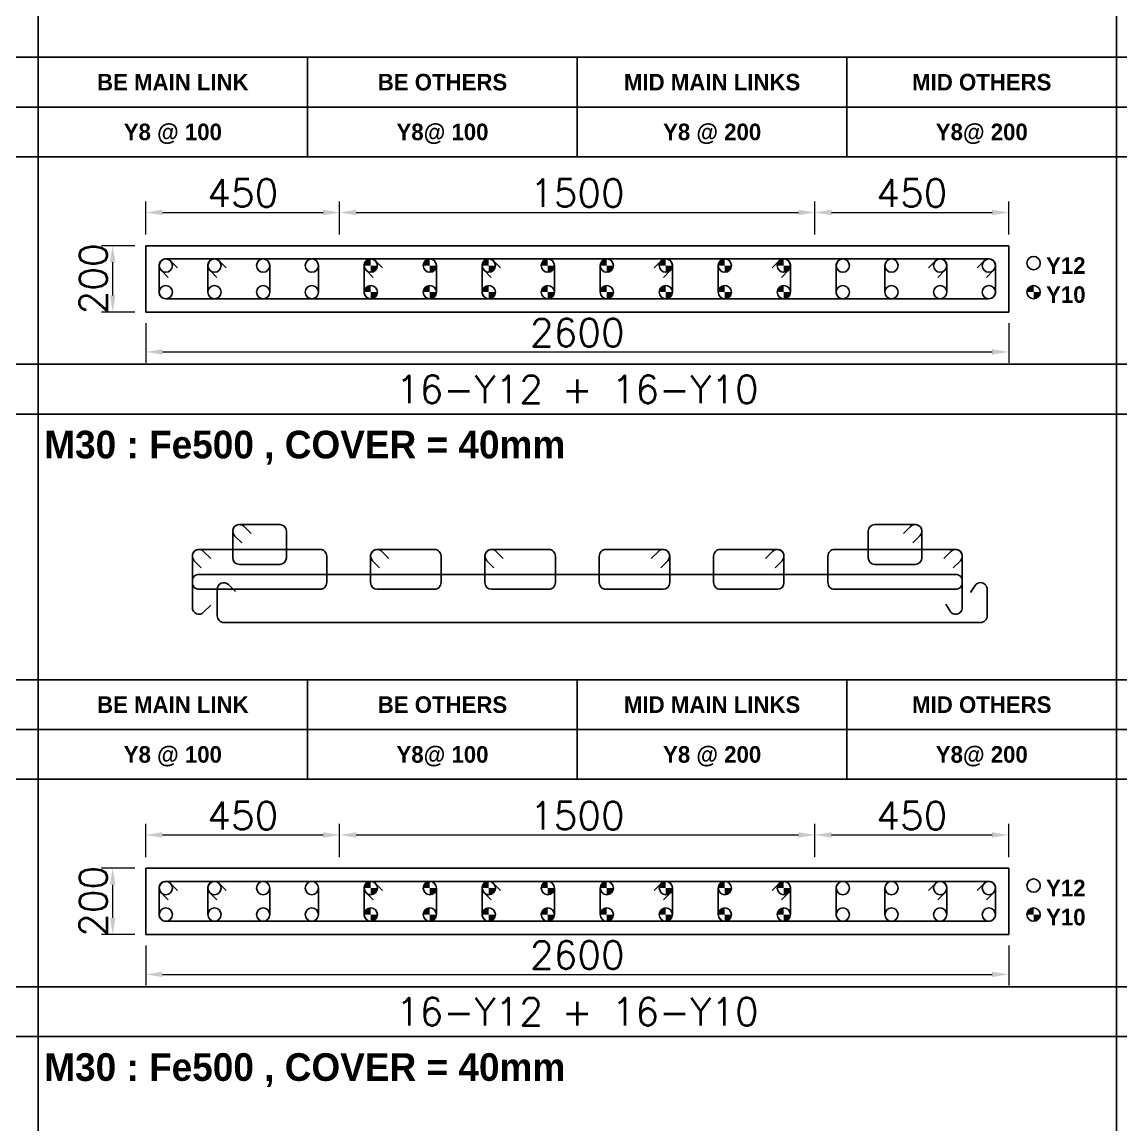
# Model space of a CAD drawing. Header units: millimetres. Extents: x -28707963 to -28231469, y 696001 to 896471.
# Drawn here: x -28315430 to -28305497, y 845748 to 855714 of the extents above; entities that cross this region are included whole.
import ezdxf
from ezdxf.enums import TextEntityAlignment as Align

# ---------------------------------------------------------------- set-up
doc = ezdxf.new("R2010")
doc.units = ezdxf.units.MM
doc.header["$MEASUREMENT"] = 0
doc.header["$PDMODE"] = 34
doc.header["$PDSIZE"] = -8
doc.layers.get('0').update_dxf_attribs({"lineweight": 5})
for name, color, linetype in [('09 COL TEXT-SCH', 2, 'Continuous'), ('14 REINF', 6, 'Continuous'), ('22 TABLE FRAME', 5, 'Continuous'), ('23 STIRRUPS', 5, 'Continuous'), ('TEXT', 4, 'Continuous')]:
    doc.layers.add(name, color=color, linetype=linetype)
doc.layers.add('19 COLUMN', color=1, linetype='Continuous', lineweight=25)
doc.styles.add('adani bold', font='')
doc.styles.add('ROMANS', font='simplex.shx')
doc.styles.get('adani bold').set_extended_font_data('Adani Bold', bold=True)
doc.dimstyles.new('D 50', dxfattribs={"dimscale": 100, "dimtxt": 3, "dimasz": 1.5, "dimexe": 1, "dimexo": 1, "dimgap": 0.5, "dimtad": 1, "dimdec": 0, "dimdsep": 46, "dimtxsty": 'ROMANS', "dimcen": 2.5, "dimclrd": 5, "dimclre": 5, "dimclrt": 4, "dimadec": 0, "dimazin": 0, "dimtfac": 1, "dimtdec": 0, "dimtmove": 0, "dimatfit": 3, "dimfxl": 1, "dimlwd": 0, "dimlwe": 0, "dimarcsym": 0})

# ---------------------------------------------------------------- blocks, each defined once
blk = doc.blocks.new('*D74')
at = {"color": 5, "lineweight": 0, "transparency": 16777216}
for p, q in [((-28314311.1, 852993.4), (-28314311.1, 852633.4)), ((-28306511.1, 852993.4), (-28306511.1, 852633.4)), ((-28314161.1, 852733.4), (-28306661.1, 852733.4))]:
    blk.add_line(p, q, dxfattribs=at)
at = {"color": 5, "transparency": 16777216}
for points in [[(-28314161.1, 852758.4), (-28314161.1, 852708.4), (-28314311.1, 852733.4)], [(-28306661.1, 852708.4), (-28306661.1, 852758.4), (-28306511.1, 852733.4)]]:
    blk.add_solid(points, dxfattribs=at)
at = {"layer": 'Defpoints', "color": 0, "transparency": 16777216}
for p in [(-28314311.1, 853093.4), (-28306511.1, 853093.4), (-28306511.1, 852733.4)]:
    blk.add_point(p, dxfattribs=at)
at = {"color": 4, "transparency": 16777216, "insert": (-28310411.1, 852908.4), "char_height": 250, "attachment_point": 5, "style": 'ROMANS'}
blk.add_mtext('2600', dxfattribs=at)
blk = doc.blocks.new('*D359')
at = {"color": 5, "lineweight": 0, "transparency": 16777216}
for p, q in [((-28314411.1, 853693.4), (-28314711.1, 853693.4)), ((-28314611.1, 853243.4), (-28314611.1, 853543.4)), ((-28314411.1, 853093.4), (-28314711.1, 853093.4))]:
    blk.add_line(p, q, dxfattribs=at)
at = {"color": 5, "transparency": 16777216}
for points in [[(-28314586.1, 853543.4), (-28314636.1, 853543.4), (-28314611.1, 853693.4)], [(-28314636.1, 853243.4), (-28314586.1, 853243.4), (-28314611.1, 853093.4)]]:
    blk.add_solid(points, dxfattribs=at)
at = {"layer": 'Defpoints', "color": 0, "transparency": 16777216}
for p in [(-28314611.1, 853693.4), (-28314311.1, 853693.4), (-28314311.1, 853093.4)]:
    blk.add_point(p, dxfattribs=at)
at = {"color": 4, "transparency": 16777216, "insert": (-28314786.1, 853393.4), "char_height": 250, "attachment_point": 5, "rotation": 90, "style": 'ROMANS'}
blk.add_mtext('200', dxfattribs=at)
blk = doc.blocks.new('*D360')
at = {"color": 5, "lineweight": 0, "transparency": 16777216}
for p, q in [((-28314311.1, 853793.4), (-28314311.1, 854093.4)), ((-28312559.3, 853793.4), (-28312559.3, 854093.4)), ((-28314161.1, 853993.4), (-28312709.3, 853993.4))]:
    blk.add_line(p, q, dxfattribs=at)
at = {"color": 5, "transparency": 16777216}
for points in [[(-28314161.1, 854018.4), (-28314161.1, 853968.4), (-28314311.1, 853993.4)], [(-28312709.3, 853968.4), (-28312709.3, 854018.4), (-28312559.3, 853993.4)]]:
    blk.add_solid(points, dxfattribs=at)
at = {"layer": 'Defpoints', "color": 0, "transparency": 16777216}
for p in [(-28312559.3, 853993.4), (-28314311.1, 853693.4), (-28312559.3, 853693.4)]:
    blk.add_point(p, dxfattribs=at)
at = {"color": 4, "transparency": 16777216, "insert": (-28313435.2, 854168.4), "char_height": 250, "attachment_point": 5, "style": 'ROMANS'}
blk.add_mtext('450', dxfattribs=at)
blk = doc.blocks.new('*D361')
at = {"color": 5, "lineweight": 0, "transparency": 16777216}
for p, q in [((-28312559.3, 853793.4), (-28312559.3, 854093.4)), ((-28308262.9, 853793.4), (-28308262.9, 854093.4)), ((-28312409.3, 853993.4), (-28308412.9, 853993.4))]:
    blk.add_line(p, q, dxfattribs=at)
at = {"color": 5, "transparency": 16777216}
for points in [[(-28312409.3, 854018.4), (-28312409.3, 853968.4), (-28312559.3, 853993.4)], [(-28308412.9, 853968.4), (-28308412.9, 854018.4), (-28308262.9, 853993.4)]]:
    blk.add_solid(points, dxfattribs=at)
at = {"layer": 'Defpoints', "color": 0, "transparency": 16777216}
for p in [(-28308262.9, 853993.4), (-28312559.3, 853693.4), (-28308262.9, 853693.4)]:
    blk.add_point(p, dxfattribs=at)
at = {"color": 4, "transparency": 16777216, "insert": (-28310411.1, 854168.4), "char_height": 250, "attachment_point": 5, "style": 'ROMANS'}
blk.add_mtext('1500', dxfattribs=at)
blk = doc.blocks.new('*D362')
at = {"color": 5, "lineweight": 0, "transparency": 16777216}
for p, q in [((-28308262.9, 853793.4), (-28308262.9, 854093.4)), ((-28306511.1, 853793.4), (-28306511.1, 854093.4)), ((-28308112.9, 853993.4), (-28306661.1, 853993.4))]:
    blk.add_line(p, q, dxfattribs=at)
at = {"color": 5, "transparency": 16777216}
for points in [[(-28308112.9, 854018.4), (-28308112.9, 853968.4), (-28308262.9, 853993.4)], [(-28306661.1, 853968.4), (-28306661.1, 854018.4), (-28306511.1, 853993.4)]]:
    blk.add_solid(points, dxfattribs=at)
at = {"layer": 'Defpoints', "color": 0, "transparency": 16777216}
for p in [(-28306511.1, 853993.4), (-28308262.9, 853693.4), (-28306511.1, 853693.4)]:
    blk.add_point(p, dxfattribs=at)
at = {"color": 4, "transparency": 16777216, "insert": (-28307387, 854168.4), "char_height": 250, "attachment_point": 5, "style": 'ROMANS'}
blk.add_mtext('450', dxfattribs=at)
blk = doc.blocks.new('*D367')
at = {"color": 5, "lineweight": 0, "transparency": 16777216}
for p, q in [((-28314311.1, 847368.4), (-28314311.1, 847008.4)), ((-28306511.1, 847368.4), (-28306511.1, 847008.4)), ((-28314161.1, 847108.4), (-28306661.1, 847108.4))]:
    blk.add_line(p, q, dxfattribs=at)
at = {"color": 5, "transparency": 16777216}
for points in [[(-28314161.1, 847133.4), (-28314161.1, 847083.4), (-28314311.1, 847108.4)], [(-28306661.1, 847083.4), (-28306661.1, 847133.4), (-28306511.1, 847108.4)]]:
    blk.add_solid(points, dxfattribs=at)
at = {"layer": 'Defpoints', "color": 0, "transparency": 16777216}
for p in [(-28314311.1, 847468.4), (-28306511.1, 847468.4), (-28306511.1, 847108.4)]:
    blk.add_point(p, dxfattribs=at)
at = {"color": 4, "transparency": 16777216, "insert": (-28310411.1, 847283.4), "char_height": 250, "attachment_point": 5, "style": 'ROMANS'}
blk.add_mtext('2600', dxfattribs=at)
blk = doc.blocks.new('*D368')
at = {"color": 5, "lineweight": 0, "transparency": 16777216}
for p, q in [((-28314411.1, 848068.4), (-28314711.1, 848068.4)), ((-28314611.1, 847618.4), (-28314611.1, 847918.4)), ((-28314411.1, 847468.4), (-28314711.1, 847468.4))]:
    blk.add_line(p, q, dxfattribs=at)
at = {"color": 5, "transparency": 16777216}
for points in [[(-28314586.1, 847918.4), (-28314636.1, 847918.4), (-28314611.1, 848068.4)], [(-28314636.1, 847618.4), (-28314586.1, 847618.4), (-28314611.1, 847468.4)]]:
    blk.add_solid(points, dxfattribs=at)
at = {"layer": 'Defpoints', "color": 0, "transparency": 16777216}
for p in [(-28314611.1, 848068.4), (-28314311.1, 848068.4), (-28314311.1, 847468.4)]:
    blk.add_point(p, dxfattribs=at)
at = {"color": 4, "transparency": 16777216, "insert": (-28314786.1, 847768.4), "char_height": 250, "attachment_point": 5, "rotation": 90, "style": 'ROMANS'}
blk.add_mtext('200', dxfattribs=at)
blk = doc.blocks.new('*D369')
at = {"color": 5, "lineweight": 0, "transparency": 16777216}
for p, q in [((-28314311.1, 848168.4), (-28314311.1, 848468.4)), ((-28312559.3, 848168.4), (-28312559.3, 848468.4)), ((-28314161.1, 848368.4), (-28312709.3, 848368.4))]:
    blk.add_line(p, q, dxfattribs=at)
at = {"color": 5, "transparency": 16777216}
for points in [[(-28314161.1, 848393.4), (-28314161.1, 848343.4), (-28314311.1, 848368.4)], [(-28312709.3, 848343.4), (-28312709.3, 848393.4), (-28312559.3, 848368.4)]]:
    blk.add_solid(points, dxfattribs=at)
at = {"layer": 'Defpoints', "color": 0, "transparency": 16777216}
for p in [(-28312559.3, 848368.4), (-28314311.1, 848068.4), (-28312559.3, 848068.4)]:
    blk.add_point(p, dxfattribs=at)
at = {"color": 4, "transparency": 16777216, "insert": (-28313435.2, 848543.4), "char_height": 250, "attachment_point": 5, "style": 'ROMANS'}
blk.add_mtext('450', dxfattribs=at)
blk = doc.blocks.new('*D370')
at = {"color": 5, "lineweight": 0, "transparency": 16777216}
for p, q in [((-28312559.3, 848168.4), (-28312559.3, 848468.4)), ((-28308262.9, 848168.4), (-28308262.9, 848468.4)), ((-28312409.3, 848368.4), (-28308412.9, 848368.4))]:
    blk.add_line(p, q, dxfattribs=at)
at = {"color": 5, "transparency": 16777216}
for points in [[(-28312409.3, 848393.4), (-28312409.3, 848343.4), (-28312559.3, 848368.4)], [(-28308412.9, 848343.4), (-28308412.9, 848393.4), (-28308262.9, 848368.4)]]:
    blk.add_solid(points, dxfattribs=at)
at = {"layer": 'Defpoints', "color": 0, "transparency": 16777216}
for p in [(-28308262.9, 848368.4), (-28312559.3, 848068.4), (-28308262.9, 848068.4)]:
    blk.add_point(p, dxfattribs=at)
at = {"color": 4, "transparency": 16777216, "insert": (-28310411.1, 848543.4), "char_height": 250, "attachment_point": 5, "style": 'ROMANS'}
blk.add_mtext('1500', dxfattribs=at)
blk = doc.blocks.new('*D371')
at = {"color": 5, "lineweight": 0, "transparency": 16777216}
for p, q in [((-28308262.9, 848168.4), (-28308262.9, 848468.4)), ((-28306511.1, 848168.4), (-28306511.1, 848468.4)), ((-28308112.9, 848368.4), (-28306661.1, 848368.4))]:
    blk.add_line(p, q, dxfattribs=at)
at = {"color": 5, "transparency": 16777216}
for points in [[(-28308112.9, 848393.4), (-28308112.9, 848343.4), (-28308262.9, 848368.4)], [(-28306661.1, 848343.4), (-28306661.1, 848393.4), (-28306511.1, 848368.4)]]:
    blk.add_solid(points, dxfattribs=at)
at = {"layer": 'Defpoints', "color": 0, "transparency": 16777216}
for p in [(-28306511.1, 848368.4), (-28308262.9, 848068.4), (-28306511.1, 848068.4)]:
    blk.add_point(p, dxfattribs=at)
at = {"color": 4, "transparency": 16777216, "insert": (-28307387, 848543.4), "char_height": 250, "attachment_point": 5, "style": 'ROMANS'}
blk.add_mtext('450', dxfattribs=at)

msp = doc.modelspace()

# ---------------------------------------------------------------- hatches: boundary and pattern name
at = {"layer": '14 REINF'}
h = msp.add_hatch(color=6, dxfattribs=at)
edge = h.paths.add_edge_path(flags=0)
edge.add_line((-28312337.8, 853513.4), (-28312277.8, 853513.4))
edge.add_line((-28312277.8, 853513.4), (-28312277.8, 853573.4))
edge.add_arc((-28312277.8, 853513.4), 60, 90, 180)
edge = h.paths.add_edge_path(flags=0)
edge.add_line((-28312217.8, 853513.4), (-28312277.8, 853513.4))
edge.add_line((-28312277.8, 853513.4), (-28312277.8, 853453.4))
edge.add_arc((-28312277.8, 853513.4), 60, 270, 360)
h = msp.add_hatch(color=6, dxfattribs=at)
edge = h.paths.add_edge_path(flags=0)
edge.add_line((-28311804.4, 853513.4), (-28311744.4, 853513.4))
edge.add_line((-28311744.4, 853513.4), (-28311744.4, 853573.4))
edge.add_arc((-28311744.4, 853513.4), 60, 90, 180)
edge = h.paths.add_edge_path(flags=0)
edge.add_line((-28311684.4, 853513.4), (-28311744.4, 853513.4))
edge.add_line((-28311744.4, 853513.4), (-28311744.4, 853453.4))
edge.add_arc((-28311744.4, 853513.4), 60, 270, 360)
h = msp.add_hatch(color=6, dxfattribs=at)
edge = h.paths.add_edge_path(flags=0)
edge.add_line((-28311271.1, 853513.4), (-28311211.1, 853513.4))
edge.add_line((-28311211.1, 853513.4), (-28311211.1, 853573.4))
edge.add_arc((-28311211.1, 853513.4), 60, 90, 180)
edge = h.paths.add_edge_path(flags=0)
edge.add_line((-28311151.1, 853513.4), (-28311211.1, 853513.4))
edge.add_line((-28311211.1, 853513.4), (-28311211.1, 853453.4))
edge.add_arc((-28311211.1, 853513.4), 60, 270, 360)
h = msp.add_hatch(color=6, dxfattribs=at)
edge = h.paths.add_edge_path(flags=0)
edge.add_line((-28310737.8, 853513.4), (-28310677.8, 853513.4))
edge.add_line((-28310677.8, 853513.4), (-28310677.8, 853573.4))
edge.add_arc((-28310677.8, 853513.4), 60, 90, 180)
edge = h.paths.add_edge_path(flags=0)
edge.add_line((-28310617.8, 853513.4), (-28310677.8, 853513.4))
edge.add_line((-28310677.8, 853513.4), (-28310677.8, 853453.4))
edge.add_arc((-28310677.8, 853513.4), 60, 270, 360)
h = msp.add_hatch(color=6, dxfattribs=at)
edge = h.paths.add_edge_path(flags=0)
edge.add_line((-28310204.4, 853513.4), (-28310144.4, 853513.4))
edge.add_line((-28310144.4, 853513.4), (-28310144.4, 853573.4))
edge.add_arc((-28310144.4, 853513.4), 60, 90, 180)
edge = h.paths.add_edge_path(flags=0)
edge.add_line((-28310084.4, 853513.4), (-28310144.4, 853513.4))
edge.add_line((-28310144.4, 853513.4), (-28310144.4, 853453.4))
edge.add_arc((-28310144.4, 853513.4), 60, 270, 360)
h = msp.add_hatch(color=6, dxfattribs=at)
edge = h.paths.add_edge_path(flags=0)
edge.add_line((-28309671.1, 853513.4), (-28309611.1, 853513.4))
edge.add_line((-28309611.1, 853513.4), (-28309611.1, 853573.4))
edge.add_arc((-28309611.1, 853513.4), 60, 90, 180)
edge = h.paths.add_edge_path(flags=0)
edge.add_line((-28309551.1, 853513.4), (-28309611.1, 853513.4))
edge.add_line((-28309611.1, 853513.4), (-28309611.1, 853453.4))
edge.add_arc((-28309611.1, 853513.4), 60, 270, 360)
h = msp.add_hatch(color=6, dxfattribs=at)
edge = h.paths.add_edge_path(flags=0)
edge.add_line((-28309137.8, 853513.4), (-28309077.8, 853513.4))
edge.add_line((-28309077.8, 853513.4), (-28309077.8, 853573.4))
edge.add_arc((-28309077.8, 853513.4), 60, 90, 180)
edge = h.paths.add_edge_path(flags=0)
edge.add_line((-28309017.8, 853513.4), (-28309077.8, 853513.4))
edge.add_line((-28309077.8, 853513.4), (-28309077.8, 853453.4))
edge.add_arc((-28309077.8, 853513.4), 60, 270, 360)
h = msp.add_hatch(color=6, dxfattribs=at)
edge = h.paths.add_edge_path(flags=0)
edge.add_line((-28308604.4, 853513.4), (-28308544.4, 853513.4))
edge.add_line((-28308544.4, 853513.4), (-28308544.4, 853573.4))
edge.add_arc((-28308544.4, 853513.4), 60, 90, 180)
edge = h.paths.add_edge_path(flags=0)
edge.add_line((-28308484.4, 853513.4), (-28308544.4, 853513.4))
edge.add_line((-28308544.4, 853513.4), (-28308544.4, 853453.4))
edge.add_arc((-28308544.4, 853513.4), 60, 270, 360)
h = msp.add_hatch(color=6, dxfattribs=at)
edge = h.paths.add_edge_path(flags=0)
edge.add_line((-28312337.8, 853273.4), (-28312277.8, 853273.4))
edge.add_line((-28312277.8, 853273.4), (-28312277.8, 853333.4))
edge.add_arc((-28312277.8, 853273.4), 60, 90, 180)
edge = h.paths.add_edge_path(flags=0)
edge.add_line((-28312217.8, 853273.4), (-28312277.8, 853273.4))
edge.add_line((-28312277.8, 853273.4), (-28312277.8, 853213.4))
edge.add_arc((-28312277.8, 853273.4), 60, 270, 360)
h = msp.add_hatch(color=6, dxfattribs=at)
edge = h.paths.add_edge_path(flags=0)
edge.add_line((-28311804.4, 853273.4), (-28311744.4, 853273.4))
edge.add_line((-28311744.4, 853273.4), (-28311744.4, 853333.4))
edge.add_arc((-28311744.4, 853273.4), 60, 90, 180)
edge = h.paths.add_edge_path(flags=0)
edge.add_line((-28311684.4, 853273.4), (-28311744.4, 853273.4))
edge.add_line((-28311744.4, 853273.4), (-28311744.4, 853213.4))
edge.add_arc((-28311744.4, 853273.4), 60, 270, 360)
h = msp.add_hatch(color=6, dxfattribs=at)
edge = h.paths.add_edge_path(flags=0)
edge.add_line((-28311271.1, 853273.4), (-28311211.1, 853273.4))
edge.add_line((-28311211.1, 853273.4), (-28311211.1, 853333.4))
edge.add_arc((-28311211.1, 853273.4), 60, 90, 180)
edge = h.paths.add_edge_path(flags=0)
edge.add_line((-28311151.1, 853273.4), (-28311211.1, 853273.4))
edge.add_line((-28311211.1, 853273.4), (-28311211.1, 853213.4))
edge.add_arc((-28311211.1, 853273.4), 60, 270, 360)
h = msp.add_hatch(color=6, dxfattribs=at)
edge = h.paths.add_edge_path(flags=0)
edge.add_line((-28310737.8, 853273.4), (-28310677.8, 853273.4))
edge.add_line((-28310677.8, 853273.4), (-28310677.8, 853333.4))
edge.add_arc((-28310677.8, 853273.4), 60, 90, 180)
edge = h.paths.add_edge_path(flags=0)
edge.add_line((-28310617.8, 853273.4), (-28310677.8, 853273.4))
edge.add_line((-28310677.8, 853273.4), (-28310677.8, 853213.4))
edge.add_arc((-28310677.8, 853273.4), 60, 270, 360)
h = msp.add_hatch(color=6, dxfattribs=at)
edge = h.paths.add_edge_path(flags=0)
edge.add_line((-28310204.4, 853273.4), (-28310144.4, 853273.4))
edge.add_line((-28310144.4, 853273.4), (-28310144.4, 853333.4))
edge.add_arc((-28310144.4, 853273.4), 60, 90, 180)
edge = h.paths.add_edge_path(flags=0)
edge.add_line((-28310084.4, 853273.4), (-28310144.4, 853273.4))
edge.add_line((-28310144.4, 853273.4), (-28310144.4, 853213.4))
edge.add_arc((-28310144.4, 853273.4), 60, 270, 360)
h = msp.add_hatch(color=6, dxfattribs=at)
edge = h.paths.add_edge_path(flags=0)
edge.add_line((-28309671.1, 853273.4), (-28309611.1, 853273.4))
edge.add_line((-28309611.1, 853273.4), (-28309611.1, 853333.4))
edge.add_arc((-28309611.1, 853273.4), 60, 90, 180)
edge = h.paths.add_edge_path(flags=0)
edge.add_line((-28309551.1, 853273.4), (-28309611.1, 853273.4))
edge.add_line((-28309611.1, 853273.4), (-28309611.1, 853213.4))
edge.add_arc((-28309611.1, 853273.4), 60, 270, 360)
h = msp.add_hatch(color=6, dxfattribs=at)
edge = h.paths.add_edge_path(flags=0)
edge.add_line((-28309137.8, 853273.4), (-28309077.8, 853273.4))
edge.add_line((-28309077.8, 853273.4), (-28309077.8, 853333.4))
edge.add_arc((-28309077.8, 853273.4), 60, 90, 180)
edge = h.paths.add_edge_path(flags=0)
edge.add_line((-28309017.8, 853273.4), (-28309077.8, 853273.4))
edge.add_line((-28309077.8, 853273.4), (-28309077.8, 853213.4))
edge.add_arc((-28309077.8, 853273.4), 60, 270, 360)
h = msp.add_hatch(color=6, dxfattribs=at)
edge = h.paths.add_edge_path(flags=0)
edge.add_line((-28308604.4, 853273.4), (-28308544.4, 853273.4))
edge.add_line((-28308544.4, 853273.4), (-28308544.4, 853333.4))
edge.add_arc((-28308544.4, 853273.4), 60, 90, 180)
edge = h.paths.add_edge_path(flags=0)
edge.add_line((-28308484.4, 853273.4), (-28308544.4, 853273.4))
edge.add_line((-28308544.4, 853273.4), (-28308544.4, 853213.4))
edge.add_arc((-28308544.4, 853273.4), 60, 270, 360)
h = msp.add_hatch(color=6, dxfattribs=at)
edge = h.paths.add_edge_path(flags=0)
edge.add_line((-28306346.1, 853273.4), (-28306286.1, 853273.4))
edge.add_line((-28306286.1, 853273.4), (-28306286.1, 853333.4))
edge.add_arc((-28306286.1, 853273.4), 60, 90, 180)
edge = h.paths.add_edge_path(flags=0)
edge.add_line((-28306226.1, 853273.4), (-28306286.1, 853273.4))
edge.add_line((-28306286.1, 853273.4), (-28306286.1, 853213.4))
edge.add_arc((-28306286.1, 853273.4), 60, 270, 360)
h = msp.add_hatch(color=6, dxfattribs=at)
edge = h.paths.add_edge_path(flags=0)
edge.add_line((-28312337.8, 847888.4), (-28312277.8, 847888.4))
edge.add_line((-28312277.8, 847888.4), (-28312277.8, 847948.4))
edge.add_arc((-28312277.8, 847888.4), 60, 90, 180)
edge = h.paths.add_edge_path(flags=0)
edge.add_line((-28312217.8, 847888.4), (-28312277.8, 847888.4))
edge.add_line((-28312277.8, 847888.4), (-28312277.8, 847828.4))
edge.add_arc((-28312277.8, 847888.4), 60, 270, 360)
h = msp.add_hatch(color=6, dxfattribs=at)
edge = h.paths.add_edge_path(flags=0)
edge.add_line((-28311804.4, 847888.4), (-28311744.4, 847888.4))
edge.add_line((-28311744.4, 847888.4), (-28311744.4, 847948.4))
edge.add_arc((-28311744.4, 847888.4), 60, 90, 180)
edge = h.paths.add_edge_path(flags=0)
edge.add_line((-28311684.4, 847888.4), (-28311744.4, 847888.4))
edge.add_line((-28311744.4, 847888.4), (-28311744.4, 847828.4))
edge.add_arc((-28311744.4, 847888.4), 60, 270, 360)
h = msp.add_hatch(color=6, dxfattribs=at)
edge = h.paths.add_edge_path(flags=0)
edge.add_line((-28311271.1, 847888.4), (-28311211.1, 847888.4))
edge.add_line((-28311211.1, 847888.4), (-28311211.1, 847948.4))
edge.add_arc((-28311211.1, 847888.4), 60, 90, 180)
edge = h.paths.add_edge_path(flags=0)
edge.add_line((-28311151.1, 847888.4), (-28311211.1, 847888.4))
edge.add_line((-28311211.1, 847888.4), (-28311211.1, 847828.4))
edge.add_arc((-28311211.1, 847888.4), 60, 270, 360)
h = msp.add_hatch(color=6, dxfattribs=at)
edge = h.paths.add_edge_path(flags=0)
edge.add_line((-28310737.8, 847888.4), (-28310677.8, 847888.4))
edge.add_line((-28310677.8, 847888.4), (-28310677.8, 847948.4))
edge.add_arc((-28310677.8, 847888.4), 60, 90, 180)
edge = h.paths.add_edge_path(flags=0)
edge.add_line((-28310617.8, 847888.4), (-28310677.8, 847888.4))
edge.add_line((-28310677.8, 847888.4), (-28310677.8, 847828.4))
edge.add_arc((-28310677.8, 847888.4), 60, 270, 360)
h = msp.add_hatch(color=6, dxfattribs=at)
edge = h.paths.add_edge_path(flags=0)
edge.add_line((-28310204.4, 847888.4), (-28310144.4, 847888.4))
edge.add_line((-28310144.4, 847888.4), (-28310144.4, 847948.4))
edge.add_arc((-28310144.4, 847888.4), 60, 90, 180)
edge = h.paths.add_edge_path(flags=0)
edge.add_line((-28310084.4, 847888.4), (-28310144.4, 847888.4))
edge.add_line((-28310144.4, 847888.4), (-28310144.4, 847828.4))
edge.add_arc((-28310144.4, 847888.4), 60, 270, 360)
h = msp.add_hatch(color=6, dxfattribs=at)
edge = h.paths.add_edge_path(flags=0)
edge.add_line((-28309671.1, 847888.4), (-28309611.1, 847888.4))
edge.add_line((-28309611.1, 847888.4), (-28309611.1, 847948.4))
edge.add_arc((-28309611.1, 847888.4), 60, 90, 180)
edge = h.paths.add_edge_path(flags=0)
edge.add_line((-28309551.1, 847888.4), (-28309611.1, 847888.4))
edge.add_line((-28309611.1, 847888.4), (-28309611.1, 847828.4))
edge.add_arc((-28309611.1, 847888.4), 60, 270, 360)
h = msp.add_hatch(color=6, dxfattribs=at)
edge = h.paths.add_edge_path(flags=0)
edge.add_line((-28309137.8, 847888.4), (-28309077.8, 847888.4))
edge.add_line((-28309077.8, 847888.4), (-28309077.8, 847948.4))
edge.add_arc((-28309077.8, 847888.4), 60, 90, 180)
edge = h.paths.add_edge_path(flags=0)
edge.add_line((-28309017.8, 847888.4), (-28309077.8, 847888.4))
edge.add_line((-28309077.8, 847888.4), (-28309077.8, 847828.4))
edge.add_arc((-28309077.8, 847888.4), 60, 270, 360)
h = msp.add_hatch(color=6, dxfattribs=at)
edge = h.paths.add_edge_path(flags=0)
edge.add_line((-28308604.4, 847888.4), (-28308544.4, 847888.4))
edge.add_line((-28308544.4, 847888.4), (-28308544.4, 847948.4))
edge.add_arc((-28308544.4, 847888.4), 60, 90, 180)
edge = h.paths.add_edge_path(flags=0)
edge.add_line((-28308484.4, 847888.4), (-28308544.4, 847888.4))
edge.add_line((-28308544.4, 847888.4), (-28308544.4, 847828.4))
edge.add_arc((-28308544.4, 847888.4), 60, 270, 360)
h = msp.add_hatch(color=6, dxfattribs=at)
edge = h.paths.add_edge_path(flags=0)
edge.add_line((-28312337.8, 847648.4), (-28312277.8, 847648.4))
edge.add_line((-28312277.8, 847648.4), (-28312277.8, 847708.4))
edge.add_arc((-28312277.8, 847648.4), 60, 90, 180)
edge = h.paths.add_edge_path(flags=0)
edge.add_line((-28312217.8, 847648.4), (-28312277.8, 847648.4))
edge.add_line((-28312277.8, 847648.4), (-28312277.8, 847588.4))
edge.add_arc((-28312277.8, 847648.4), 60, 270, 360)
h = msp.add_hatch(color=6, dxfattribs=at)
edge = h.paths.add_edge_path(flags=0)
edge.add_line((-28311804.4, 847648.4), (-28311744.4, 847648.4))
edge.add_line((-28311744.4, 847648.4), (-28311744.4, 847708.4))
edge.add_arc((-28311744.4, 847648.4), 60, 90, 180)
edge = h.paths.add_edge_path(flags=0)
edge.add_line((-28311684.4, 847648.4), (-28311744.4, 847648.4))
edge.add_line((-28311744.4, 847648.4), (-28311744.4, 847588.4))
edge.add_arc((-28311744.4, 847648.4), 60, 270, 360)
h = msp.add_hatch(color=6, dxfattribs=at)
edge = h.paths.add_edge_path(flags=0)
edge.add_line((-28311271.1, 847648.4), (-28311211.1, 847648.4))
edge.add_line((-28311211.1, 847648.4), (-28311211.1, 847708.4))
edge.add_arc((-28311211.1, 847648.4), 60, 90, 180)
edge = h.paths.add_edge_path(flags=0)
edge.add_line((-28311151.1, 847648.4), (-28311211.1, 847648.4))
edge.add_line((-28311211.1, 847648.4), (-28311211.1, 847588.4))
edge.add_arc((-28311211.1, 847648.4), 60, 270, 360)
h = msp.add_hatch(color=6, dxfattribs=at)
edge = h.paths.add_edge_path(flags=0)
edge.add_line((-28310737.8, 847648.4), (-28310677.8, 847648.4))
edge.add_line((-28310677.8, 847648.4), (-28310677.8, 847708.4))
edge.add_arc((-28310677.8, 847648.4), 60, 90, 180)
edge = h.paths.add_edge_path(flags=0)
edge.add_line((-28310617.8, 847648.4), (-28310677.8, 847648.4))
edge.add_line((-28310677.8, 847648.4), (-28310677.8, 847588.4))
edge.add_arc((-28310677.8, 847648.4), 60, 270, 360)
h = msp.add_hatch(color=6, dxfattribs=at)
edge = h.paths.add_edge_path(flags=0)
edge.add_line((-28310204.4, 847648.4), (-28310144.4, 847648.4))
edge.add_line((-28310144.4, 847648.4), (-28310144.4, 847708.4))
edge.add_arc((-28310144.4, 847648.4), 60, 90, 180)
edge = h.paths.add_edge_path(flags=0)
edge.add_line((-28310084.4, 847648.4), (-28310144.4, 847648.4))
edge.add_line((-28310144.4, 847648.4), (-28310144.4, 847588.4))
edge.add_arc((-28310144.4, 847648.4), 60, 270, 360)
h = msp.add_hatch(color=6, dxfattribs=at)
edge = h.paths.add_edge_path(flags=0)
edge.add_line((-28309671.1, 847648.4), (-28309611.1, 847648.4))
edge.add_line((-28309611.1, 847648.4), (-28309611.1, 847708.4))
edge.add_arc((-28309611.1, 847648.4), 60, 90, 180)
edge = h.paths.add_edge_path(flags=0)
edge.add_line((-28309551.1, 847648.4), (-28309611.1, 847648.4))
edge.add_line((-28309611.1, 847648.4), (-28309611.1, 847588.4))
edge.add_arc((-28309611.1, 847648.4), 60, 270, 360)
h = msp.add_hatch(color=6, dxfattribs=at)
edge = h.paths.add_edge_path(flags=0)
edge.add_line((-28309137.8, 847648.4), (-28309077.8, 847648.4))
edge.add_line((-28309077.8, 847648.4), (-28309077.8, 847708.4))
edge.add_arc((-28309077.8, 847648.4), 60, 90, 180)
edge = h.paths.add_edge_path(flags=0)
edge.add_line((-28309017.8, 847648.4), (-28309077.8, 847648.4))
edge.add_line((-28309077.8, 847648.4), (-28309077.8, 847588.4))
edge.add_arc((-28309077.8, 847648.4), 60, 270, 360)
h = msp.add_hatch(color=6, dxfattribs=at)
edge = h.paths.add_edge_path(flags=0)
edge.add_line((-28308604.4, 847648.4), (-28308544.4, 847648.4))
edge.add_line((-28308544.4, 847648.4), (-28308544.4, 847708.4))
edge.add_arc((-28308544.4, 847648.4), 60, 90, 180)
edge = h.paths.add_edge_path(flags=0)
edge.add_line((-28308484.4, 847648.4), (-28308544.4, 847648.4))
edge.add_line((-28308544.4, 847648.4), (-28308544.4, 847588.4))
edge.add_arc((-28308544.4, 847648.4), 60, 270, 360)
h = msp.add_hatch(color=6, dxfattribs=at)
edge = h.paths.add_edge_path(flags=0)
edge.add_line((-28306346.1, 847648.4), (-28306286.1, 847648.4))
edge.add_line((-28306286.1, 847648.4), (-28306286.1, 847708.4))
edge.add_arc((-28306286.1, 847648.4), 60, 90, 180)
edge = h.paths.add_edge_path(flags=0)
edge.add_line((-28306226.1, 847648.4), (-28306286.1, 847648.4))
edge.add_line((-28306286.1, 847648.4), (-28306286.1, 847588.4))
edge.add_arc((-28306286.1, 847648.4), 60, 270, 360)

# ---------------------------------------------------------------- linework, layer by layer
at = {"layer": '14 REINF', "color": 6}
for centre in [(-28314131.1, 853513.4), (-28313691.1, 853513.4), (-28313251.1, 853513.4), (-28312811.1, 853513.4), (-28312277.8, 853513.4), (-28311744.4, 853513.4), (-28311211.1, 853513.4), (-28310677.8, 853513.4), (-28310144.4, 853513.4), (-28309611.1, 853513.4), (-28309077.8, 853513.4), (-28308544.4, 853513.4), (-28308011.1, 853513.4), (-28307571.1, 853513.4), (-28307131.1, 853513.4), (-28306691.1, 853513.4), (-28306286.1, 853535.9), (-28314131.1, 853273.4), (-28313691.1, 853273.4), (-28313251.1, 853273.4), (-28312811.1, 853273.4), (-28312277.8, 853273.4), (-28311744.4, 853273.4), (-28311211.1, 853273.4), (-28310677.8, 853273.4), (-28310144.4, 853273.4), (-28309611.1, 853273.4), (-28309077.8, 853273.4), (-28308544.4, 853273.4), (-28308011.1, 853273.4), (-28307571.1, 853273.4), (-28307131.1, 853273.4), (-28306691.1, 853273.4), (-28306286.1, 853273.4), (-28314131.1, 847888.4), (-28313691.1, 847888.4), (-28313251.1, 847888.4), (-28312811.1, 847888.4), (-28312277.8, 847888.4), (-28311744.4, 847888.4), (-28311211.1, 847888.4), (-28310677.8, 847888.4), (-28310144.4, 847888.4), (-28309611.1, 847888.4), (-28309077.8, 847888.4), (-28308544.4, 847888.4), (-28308011.1, 847888.4), (-28307571.1, 847888.4), (-28307131.1, 847888.4), (-28306691.1, 847888.4), (-28306286.1, 847910.9), (-28314131.1, 847648.4), (-28313691.1, 847648.4), (-28313251.1, 847648.4), (-28312811.1, 847648.4), (-28312277.8, 847648.4), (-28311744.4, 847648.4), (-28311211.1, 847648.4), (-28310677.8, 847648.4), (-28310144.4, 847648.4), (-28309611.1, 847648.4), (-28309077.8, 847648.4), (-28308544.4, 847648.4), (-28308011.1, 847648.4), (-28307571.1, 847648.4), (-28307131.1, 847648.4), (-28306691.1, 847648.4), (-28306286.1, 847648.4)]:
    msp.add_circle(centre, 60, dxfattribs=at)
at = {"layer": '19 COLUMN', "color": 4}
for points in [[(-28306511.1, 853693.4), (-28314311.1, 853693.4)], [(-28314311.1, 853693.4), (-28314311.1, 853093.4)], [(-28306511.1, 853093.4), (-28306511.1, 853693.4)], [(-28314311.1, 853093.4), (-28306511.1, 853093.4)], [(-28306511.1, 848068.4), (-28314311.1, 848068.4)], [(-28314311.1, 848068.4), (-28314311.1, 847468.4)], [(-28306511.1, 847468.4), (-28306511.1, 848068.4)], [(-28314311.1, 847468.4), (-28306511.1, 847468.4)]]:
    msp.add_lwpolyline(points, dxfattribs=at)
at = {"layer": '22 TABLE FRAME', "color": 5, "linetype": 'Continuous'}
for p, q in [((-28315286.1, 863421.2), (-28315286.1, 788796.2)), ((-28305536.1, 863421.2), (-28305536.1, 788796.2)), ((-28330286.1, 855396.2), (-28245536.1, 855396.2)), ((-28312848.6, 855396.2), (-28312848.6, 854496.2)), ((-28310411.1, 855396.2), (-28310411.1, 854496.2)), ((-28307973.6, 855396.2), (-28307973.6, 854496.2)), ((-28330286.1, 854946.2), (-28245536.1, 854946.2)), ((-28330286.1, 854496.2), (-28245536.1, 854496.2)), ((-28330286.1, 852621.2), (-28245536.1, 852621.2)), ((-28334786.1, 852171.2), (-28245536.1, 852171.2)), ((-28330286.1, 849771.2), (-28245536.1, 849771.2)), ((-28312848.6, 849771.2), (-28312848.6, 848871.2)), ((-28310411.1, 849771.2), (-28310411.1, 848871.2)), ((-28307973.6, 849771.2), (-28307973.6, 848871.2)), ((-28330286.1, 849321.2), (-28245536.1, 849321.2)), ((-28330286.1, 848871.2), (-28245536.1, 848871.2)), ((-28330286.1, 846996.2), (-28245536.1, 846996.2)), ((-28334786.1, 846546.2), (-28245536.1, 846546.2))]:
    msp.add_line(p, q, dxfattribs=at)
at = {"layer": '23 STIRRUPS', "color": 5}
for points in [[(-28314109.9, 853407.3), (-28314173.5, 853470.9, -0.668178), (-28314131.1, 853573.4), (-28306691.1, 853573.4, -0.414214), (-28306631.1, 853513.4), (-28306631.1, 853273.4, -0.414214), (-28306691.1, 853213.4), (-28314131.1, 853213.4, -0.414214), (-28314191.1, 853273.4), (-28314191.1, 853513.4, -0.668179), (-28314088.7, 853555.8), (-28314025, 853492.1)], [(-28314109.9, 853407.3), (-28314173.5, 853470.9, -0.668178), (-28314131.1, 853573.4), (-28312811.1, 853573.4, -0.414214), (-28312751.1, 853513.4), (-28312751.1, 853273.4, -0.414214), (-28312811.1, 853213.4), (-28314131.1, 853213.4, -0.414214), (-28314191.1, 853273.4), (-28314191.1, 853513.4, -0.668179), (-28314088.7, 853555.8), (-28314025, 853492.1)], [(-28313669.9, 853407.3), (-28313733.5, 853470.9, -0.668042), (-28313691.1, 853573.4), (-28313251.1, 853573.4, -0.414104), (-28313191.1, 853513.4), (-28313191.1, 853273.4, -0.414104), (-28313251.1, 853213.4), (-28313691.1, 853213.4, -0.414104), (-28313751.1, 853273.4), (-28313751.1, 853513.4, -0.668179), (-28313648.6, 853555.8), (-28313585, 853492.1)], [(-28312256.6, 853407.3), (-28312320.2, 853470.9, -0.668223), (-28312277.8, 853573.4), (-28311744.4, 853573.4, -0.41414), (-28311684.4, 853513.4), (-28311684.4, 853273.4, -0.41414), (-28311744.4, 853213.4), (-28312277.8, 853213.4, -0.41425), (-28312337.8, 853273.4), (-28312337.8, 853513.4, -0.668179), (-28312235.3, 853555.8), (-28312171.7, 853492.1)], [(-28311189.9, 853407.3), (-28311253.6, 853470.9, -0.668314), (-28311211.1, 853573.4), (-28310677.8, 853573.4, -0.414067), (-28310617.8, 853513.4), (-28310617.8, 853273.4, -0.414067), (-28310677.8, 853213.4), (-28311211.1, 853213.4, -0.414323), (-28311271.1, 853273.4), (-28311271.1, 853513.4, -0.668179), (-28311168.7, 853555.8), (-28311105.1, 853492.1)], [(-28309717.1, 853492.1), (-28309653.5, 853555.8, -0.668179), (-28309551.1, 853513.4), (-28309551.1, 853273.4, -0.414323), (-28309611.1, 853213.4), (-28310144.4, 853213.4, -0.414067), (-28310204.4, 853273.4), (-28310204.4, 853513.4, -0.414067), (-28310144.4, 853573.4), (-28309611.1, 853573.4, -0.668314), (-28309568.6, 853470.9), (-28309632.3, 853407.3)], [(-28308650.5, 853492.1), (-28308586.9, 853555.8, -0.668179), (-28308484.4, 853513.4), (-28308484.4, 853273.4, -0.41425), (-28308544.4, 853213.4), (-28309077.8, 853213.4, -0.41414), (-28309137.8, 853273.4), (-28309137.8, 853513.4, -0.41414), (-28309077.8, 853573.4), (-28308544.4, 853573.4, -0.668223), (-28308502, 853470.9), (-28308565.6, 853407.3)], [(-28306797.2, 853492.1), (-28306733.5, 853555.8, -0.668179), (-28306631.1, 853513.4), (-28306631.1, 853273.4, -0.414214), (-28306691.1, 853213.4), (-28308011.1, 853213.4, -0.414214), (-28308071.1, 853273.4), (-28308071.1, 853513.4, -0.414214), (-28308011.1, 853573.4), (-28306691.1, 853573.4, -0.668178), (-28306648.7, 853470.9), (-28306712.3, 853407.3)], [(-28307237.2, 853492.1), (-28307173.6, 853555.8, -0.668179), (-28307071.1, 853513.4), (-28307071.1, 853273.4, -0.414104), (-28307131.1, 853213.4), (-28307571.1, 853213.4, -0.414104), (-28307631.1, 853273.4), (-28307631.1, 853513.4, -0.414104), (-28307571.1, 853573.4), (-28307131.1, 853573.4, -0.668042), (-28307088.7, 853470.9), (-28307152.3, 853407.3)], [(-28313444.9, 851007.3), (-28313508.5, 851070.9, -0.668042), (-28313466.1, 851173.4), (-28313101.1, 851173.4, -0.414104), (-28313041.1, 851113.4), (-28313041.1, 850873.4, -0.414104), (-28313101.1, 850813.4), (-28313466.1, 850813.4, -0.414104), (-28313526.1, 850873.4), (-28313526.1, 851113.4, -0.668179), (-28313423.6, 851155.8), (-28313360, 851092.1)], [(-28307462.2, 851092.1), (-28307398.6, 851155.8, -0.668179), (-28307296.1, 851113.4), (-28307296.1, 850873.4, -0.414104), (-28307356.1, 850813.4), (-28307721.1, 850813.4, -0.414104), (-28307781.1, 850873.4), (-28307781.1, 851113.4, -0.414104), (-28307721.1, 851173.4), (-28307356.1, 851173.4, -0.668042), (-28307313.7, 851070.9), (-28307377.3, 851007.3)], [(-28313809.9, 850782.3), (-28313873.5, 850845.9, -0.668178), (-28313831.1, 850948.4), (-28312736.1, 850948.4, -0.414214), (-28312676.1, 850888.4), (-28312676.1, 850648.4, -0.414214), (-28312736.1, 850588.4), (-28313831.1, 850588.4, -0.414214), (-28313891.1, 850648.4), (-28313891.1, 850888.4, -0.668179), (-28313788.7, 850930.8), (-28313725, 850867.1)], [(-28312198.2, 850782.3), (-28312261.9, 850845.9, -0.668133), (-28312219.4, 850948.4), (-28311702.8, 850948.4, -0.414287), (-28311642.8, 850888.4), (-28311642.8, 850648.4, -0.414287), (-28311702.8, 850588.4), (-28312219.4, 850588.4, -0.414177), (-28312279.4, 850648.4), (-28312279.4, 850888.4, -0.668179), (-28312177, 850930.8), (-28312113.4, 850867.1)], [(-28311164.9, 850782.3), (-28311228.5, 850845.9, -0.668042), (-28311186.1, 850948.4), (-28310669.4, 850948.4, -0.41436), (-28310609.4, 850888.4), (-28310609.4, 850648.4, -0.41436), (-28310669.4, 850588.4), (-28311186.1, 850588.4, -0.414104), (-28311246.1, 850648.4), (-28311246.1, 850888.4, -0.668179), (-28311143.6, 850930.8), (-28311080, 850867.1)], [(-28309742.2, 850867.1), (-28309678.6, 850930.8, -0.668179), (-28309576.1, 850888.4), (-28309576.1, 850648.4, -0.414104), (-28309636.1, 850588.4), (-28310152.8, 850588.4, -0.41436), (-28310212.8, 850648.4), (-28310212.8, 850888.4, -0.41436), (-28310152.8, 850948.4), (-28309636.1, 850948.4, -0.668042), (-28309593.7, 850845.9), (-28309657.3, 850782.3)], [(-28308708.8, 850867.1), (-28308645.2, 850930.8, -0.668179), (-28308542.8, 850888.4), (-28308542.8, 850648.4, -0.414177), (-28308602.8, 850588.4), (-28309119.4, 850588.4, -0.414287), (-28309179.4, 850648.4), (-28309179.4, 850888.4, -0.414287), (-28309119.4, 850948.4), (-28308602.8, 850948.4, -0.668133), (-28308560.3, 850845.9), (-28308624, 850782.3)], [(-28307097.2, 850867.1), (-28307033.5, 850930.8, -0.668179), (-28306931.1, 850888.4), (-28306931.1, 850648.4, -0.414214), (-28306991.1, 850588.4), (-28308086.1, 850588.4, -0.414214), (-28308146.1, 850648.4), (-28308146.1, 850888.4, -0.414214), (-28308086.1, 850948.4), (-28306991.1, 850948.4, -0.668178), (-28306948.7, 850845.9), (-28307012.3, 850782.3)], [(-28307081.1, 850453.4), (-28307033.5, 850380.9, 0.198912), (-28306991.1, 850363.4, 0.414214), (-28306931.1, 850423.4), (-28306931.1, 850663.4, 0.414214), (-28306991.1, 850723.4), (-28313831.1, 850723.4, 0.414214), (-28313891.1, 850663.4), (-28313891.1, 850423.4, 0.668179), (-28313788.7, 850380.9), (-28313725, 850444.6)], [(-28306856.1, 850558.4), (-28306808.5, 850630.8, -0.198912), (-28306766.1, 850648.4, -0.414214), (-28306706.1, 850588.4), (-28306706.1, 850348.4, -0.414214), (-28306766.1, 850288.4), (-28313606.1, 850288.4, -0.414214), (-28313666.1, 850348.4), (-28313666.1, 850588.4, -0.668179), (-28313563.7, 850630.8), (-28313500, 850567.1)], [(-28314109.9, 847782.3), (-28314173.5, 847845.9, -0.668178), (-28314131.1, 847948.4), (-28306691.1, 847948.4, -0.414214), (-28306631.1, 847888.4), (-28306631.1, 847648.4, -0.414214), (-28306691.1, 847588.4), (-28314131.1, 847588.4, -0.414214), (-28314191.1, 847648.4), (-28314191.1, 847888.4, -0.668179), (-28314088.7, 847930.8), (-28314025, 847867.1)], [(-28314109.9, 847782.3), (-28314173.5, 847845.9, -0.668178), (-28314131.1, 847948.4), (-28312811.1, 847948.4, -0.414214), (-28312751.1, 847888.4), (-28312751.1, 847648.4, -0.414214), (-28312811.1, 847588.4), (-28314131.1, 847588.4, -0.414214), (-28314191.1, 847648.4), (-28314191.1, 847888.4, -0.668179), (-28314088.7, 847930.8), (-28314025, 847867.1)], [(-28313669.9, 847782.3), (-28313733.5, 847845.9, -0.668042), (-28313691.1, 847948.4), (-28313251.1, 847948.4, -0.414104), (-28313191.1, 847888.4), (-28313191.1, 847648.4, -0.414104), (-28313251.1, 847588.4), (-28313691.1, 847588.4, -0.414104), (-28313751.1, 847648.4), (-28313751.1, 847888.4, -0.668179), (-28313648.6, 847930.8), (-28313585, 847867.1)], [(-28312256.6, 847782.3), (-28312320.2, 847845.9, -0.668223), (-28312277.8, 847948.4), (-28311744.4, 847948.4, -0.41414), (-28311684.4, 847888.4), (-28311684.4, 847648.4, -0.41414), (-28311744.4, 847588.4), (-28312277.8, 847588.4, -0.41425), (-28312337.8, 847648.4), (-28312337.8, 847888.4, -0.668179), (-28312235.3, 847930.8), (-28312171.7, 847867.1)], [(-28311189.9, 847782.3), (-28311253.6, 847845.9, -0.668314), (-28311211.1, 847948.4), (-28310677.8, 847948.4, -0.414067), (-28310617.8, 847888.4), (-28310617.8, 847648.4, -0.414067), (-28310677.8, 847588.4), (-28311211.1, 847588.4, -0.414323), (-28311271.1, 847648.4), (-28311271.1, 847888.4, -0.668179), (-28311168.7, 847930.8), (-28311105.1, 847867.1)], [(-28309717.1, 847867.1), (-28309653.5, 847930.8, -0.668179), (-28309551.1, 847888.4), (-28309551.1, 847648.4, -0.414323), (-28309611.1, 847588.4), (-28310144.4, 847588.4, -0.414067), (-28310204.4, 847648.4), (-28310204.4, 847888.4, -0.414067), (-28310144.4, 847948.4), (-28309611.1, 847948.4, -0.668314), (-28309568.6, 847845.9), (-28309632.3, 847782.3)], [(-28308650.5, 847867.1), (-28308586.9, 847930.8, -0.668179), (-28308484.4, 847888.4), (-28308484.4, 847648.4, -0.41425), (-28308544.4, 847588.4), (-28309077.8, 847588.4, -0.41414), (-28309137.8, 847648.4), (-28309137.8, 847888.4, -0.41414), (-28309077.8, 847948.4), (-28308544.4, 847948.4, -0.668223), (-28308502, 847845.9), (-28308565.6, 847782.3)], [(-28306797.2, 847867.1), (-28306733.5, 847930.8, -0.668179), (-28306631.1, 847888.4), (-28306631.1, 847648.4, -0.414214), (-28306691.1, 847588.4), (-28308011.1, 847588.4, -0.414214), (-28308071.1, 847648.4), (-28308071.1, 847888.4, -0.414214), (-28308011.1, 847948.4), (-28306691.1, 847948.4, -0.668178), (-28306648.7, 847845.9), (-28306712.3, 847782.3)], [(-28307237.2, 847867.1), (-28307173.6, 847930.8, -0.668179), (-28307071.1, 847888.4), (-28307071.1, 847648.4, -0.414104), (-28307131.1, 847588.4), (-28307571.1, 847588.4, -0.414104), (-28307631.1, 847648.4), (-28307631.1, 847888.4, -0.414104), (-28307571.1, 847948.4), (-28307131.1, 847948.4, -0.668042), (-28307088.7, 847845.9), (-28307152.3, 847782.3)]]:
    msp.add_lwpolyline(points, format="xyb", dxfattribs=at)

# ---------------------------------------------------------------- texts
at = {"layer": '09 COL TEXT-SCH', "color": 3, "linetype": 'Continuous', "style": 'ROMANS'}
for p in [(-28310411.1, 852396.2), (-28310411.1, 846771.2)]:
    msp.add_text('16-Y12 + 16-Y10', height=250, dxfattribs=at).set_placement(p, align=Align.MIDDLE_CENTER)
at = {"layer": 'TEXT', "style": 'adani bold'}
for s, p in [('BE MAIN LINK', (-28314067.3, 855171.2)), ('BE OTHERS', (-28311629.8, 855171.2)), ('MID MAIN LINKS', (-28309192.3, 855171.2)), ('MID OTHERS', (-28306754.8, 855171.2)), ('Y8 @ 100', (-28314067.3, 854721.2)), ('Y8@ 100', (-28311629.8, 854721.2)), ('Y8 @ 200', (-28309192.3, 854721.2)), ('Y8@ 200', (-28306754.8, 854721.2)), ('BE MAIN LINK', (-28314067.3, 849546.2)), ('BE OTHERS', (-28311629.8, 849546.2)), ('MID MAIN LINKS', (-28309192.3, 849546.2)), ('MID OTHERS', (-28306754.8, 849546.2)), ('Y8 @ 100', (-28314067.3, 849096.2)), ('Y8@ 100', (-28311629.8, 849096.2)), ('Y8 @ 200', (-28309192.3, 849096.2)), ('Y8@ 200', (-28306754.8, 849096.2))]:
    msp.add_text(s, height=150, dxfattribs=at).set_placement(p, align=Align.MIDDLE_CENTER)
for s, p in [('Y12', (-28306173.6, 853513.7)), ('Y10', (-28306173.6, 853251.2)), ('Y12', (-28306173.6, 847888.7)), ('Y10', (-28306173.6, 847626.2))]:
    msp.add_text(s, height=150, dxfattribs=at).set_placement(p, align=Align.MIDDLE_LEFT)
at = {"layer": 'TEXT', "lineweight": 40, "style": 'adani bold'}
for p in [(-28315229.8, 851771.2), (-28315229.8, 846146.2)]:
    msp.add_text('M30 : Fe500 , COVER = 40mm', height=250, dxfattribs=at).set_placement(p)

# ---------------------------------------------------------------- dimensions: what is measured, and where the dimension line sits
for p1, p2, distance, text, override, picture, middle in [((-28314311.1, 853693.4), (-28312559.3, 853693.4), 300, '450', {"dimtxt": 2.5, "dimtxsty": 'ROMANS'}, '*D360', (-28313435.2, 854168.4)), ((-28312559.3, 853693.4), (-28308262.9, 853693.4), 300, '1500', {"dimtxt": 2.5, "dimtxsty": 'ROMANS'}, '*D361', (-28310411.1, 854168.4)), ((-28308262.9, 853693.4), (-28306511.1, 853693.4), 300, '450', {"dimtxt": 2.5, "dimtxsty": 'ROMANS'}, '*D362', (-28307387, 854168.4)), ((-28314311.1, 853093.4), (-28306511.1, 853093.4), -360, '2600', {"dimtxt": 2.5}, '*D74', (-28310411.1, 852908.4)), ((-28314311.1, 848068.4), (-28312559.3, 848068.4), 300, '450', {"dimtxt": 2.5, "dimtxsty": 'ROMANS'}, '*D369', (-28313435.2, 848543.4)), ((-28312559.3, 848068.4), (-28308262.9, 848068.4), 300, '1500', {"dimtxt": 2.5, "dimtxsty": 'ROMANS'}, '*D370', (-28310411.1, 848543.4)), ((-28308262.9, 848068.4), (-28306511.1, 848068.4), 300, '450', {"dimtxt": 2.5, "dimtxsty": 'ROMANS'}, '*D371', (-28307387, 848543.4)), ((-28314311.1, 847468.4), (-28306511.1, 847468.4), -360, '2600', {"dimtxt": 2.5}, '*D367', (-28310411.1, 847283.4))]:
    dim = msp.add_aligned_dim(p1=p1, p2=p2, distance=distance, text=text, dimstyle='D 50', override=override)
    dim.commit()
    dim.dimension.update_dxf_attribs({"geometry": picture, "text_midpoint": middle})
for base, p1, p2, picture, middle in [((-28314611.1, 853693.4), (-28314311.1, 853093.4), (-28314311.1, 853693.4), '*D359', (-28314611.1, 853393.4)), ((-28314611.1, 848068.4), (-28314311.1, 847468.4), (-28314311.1, 848068.4), '*D368', (-28314611.1, 847768.4))]:
    dim = msp.add_linear_dim(base=base, p1=p1, p2=p2, angle=90, text='200', dimstyle='D 50', override={"dimtxt": 2.5})
    dim.commit()
    dim.dimension.update_dxf_attribs({"geometry": picture, "text_midpoint": middle, "dimtype": 161})

doc.saveas('drawing.dxf')
